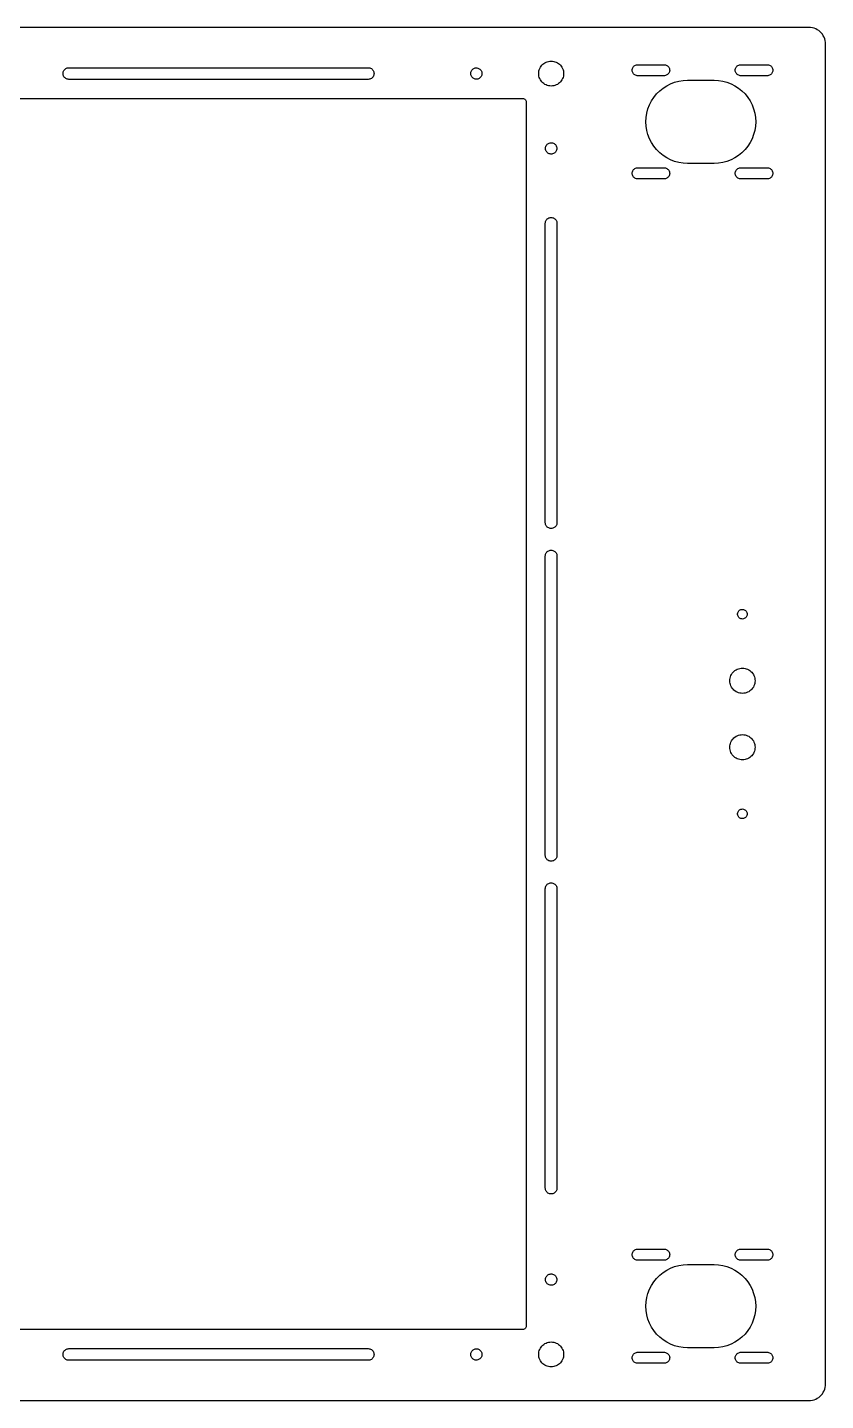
# Model space of a CAD drawing. Header units: metres. Extents: x -290 to 290, y -206 to 206.
# Drawn here: x 50 to 290, y -206.3 to 206.3 of the extents above; entities that cross this region are included whole.
import ezdxf

# ---------------------------------------------------------------- set-up
doc = ezdxf.new("R2010")
doc.units = ezdxf.units.M

msp = doc.modelspace()

# ---------------------------------------------------------------- linework, layer by layer
for p, q in [((285, 206.35), (-285, 206.35)), ((285.523, 206.323), (285, 206.35)), ((286.04, 206.241), (285.523, 206.323)), ((286.545, 206.105), (286.04, 206.241)), ((287.034, 205.918), (286.545, 206.105)), ((287.5, 205.68), (287.034, 205.918)), ((287.939, 205.395), (287.5, 205.68)), ((288.346, 205.066), (287.939, 205.395)), ((288.716, 204.696), (288.346, 205.066)), ((289.045, 204.289), (288.716, 204.696)), ((289.33, 203.85), (289.045, 204.289)), ((289.568, 203.384), (289.33, 203.85)), ((289.755, 202.895), (289.568, 203.384)), ((289.891, 202.39), (289.755, 202.895)), ((289.973, 201.873), (289.891, 202.39)), ((290, 201.35), (289.973, 201.873)), ((290, -201.35), (290, 201.35)), ((61.354, 193.823), (61.5539, 193.972)), ((61.5539, 193.972), (61.773, 194.092)), ((61.773, 194.092), (62.007, 194.179)), ((62.007, 194.179), (62.2509, 194.232)), ((62.2509, 194.232), (62.5, 194.25)), ((62.5, 194.25), (152.5, 194.25)), ((152.5, 194.25), (152.749, 194.232)), ((152.749, 194.232), (152.993, 194.179)), ((152.993, 194.179), (153.227, 194.092)), ((153.227, 194.092), (153.446, 193.972)), ((153.446, 193.972), (153.646, 193.823)), ((184.011, 193.883), (184.223, 194.012)), ((184.223, 194.012), (184.451, 194.109)), ((184.451, 194.109), (184.691, 194.172)), ((184.691, 194.172), (184.938, 194.199)), ((184.938, 194.199), (185.186, 194.19)), ((185.186, 194.19), (185.43, 194.145)), ((185.43, 194.145), (185.665, 194.065)), ((185.665, 194.065), (185.886, 193.951)), ((203.934, 193.659), (204.074, 194.025)), ((204.074, 194.025), (204.252, 194.375)), ((204.252, 194.375), (204.466, 194.704)), ((204.466, 194.704), (204.713, 195.009)), ((204.713, 195.009), (204.991, 195.287)), ((204.991, 195.287), (205.296, 195.534)), ((205.296, 195.534), (205.625, 195.748)), ((205.625, 195.748), (205.975, 195.926)), ((205.975, 195.926), (206.341, 196.066)), ((206.341, 196.066), (206.72, 196.168)), ((206.72, 196.168), (207.108, 196.229)), ((207.108, 196.229), (207.5, 196.25)), ((207.5, 196.25), (207.892, 196.229)), ((207.892, 196.229), (208.28, 196.168)), ((208.28, 196.168), (208.659, 196.066)), ((208.659, 196.066), (209.025, 195.926)), ((209.025, 195.926), (209.375, 195.748)), ((209.375, 195.748), (209.704, 195.534)), ((209.704, 195.534), (210.009, 195.287)), ((210.009, 195.287), (210.287, 195.009)), ((210.287, 195.009), (210.534, 194.704)), ((210.534, 194.704), (210.748, 194.375)), ((210.748, 194.375), (210.926, 194.025)), ((210.926, 194.025), (211.066, 193.659)), ((231.868, 193.746), (231.923, 193.986)), ((231.923, 193.986), (232.013, 194.216)), ((232.013, 194.216), (232.137, 194.429)), ((232.137, 194.429), (232.29, 194.622)), ((232.29, 194.622), (232.471, 194.79)), ((232.471, 194.79), (232.675, 194.929)), ((232.675, 194.929), (232.897, 195.036)), ((232.897, 195.036), (233.133, 195.109)), ((233.133, 195.109), (233.377, 195.145)), ((233.377, 195.145), (241.623, 195.145)), ((241.623, 195.145), (241.867, 195.109)), ((241.867, 195.109), (242.103, 195.036)), ((242.103, 195.036), (242.325, 194.929)), ((242.325, 194.929), (242.529, 194.79)), ((242.529, 194.79), (242.71, 194.622)), ((242.71, 194.622), (242.863, 194.429)), ((242.863, 194.429), (242.987, 194.216)), ((242.987, 194.216), (243.077, 193.986)), ((243.077, 193.986), (243.132, 193.746)), ((262.868, 193.746), (262.923, 193.986)), ((262.923, 193.986), (263.013, 194.216)), ((263.013, 194.216), (263.137, 194.429)), ((263.137, 194.429), (263.29, 194.622)), ((263.29, 194.622), (263.471, 194.79)), ((263.471, 194.79), (263.675, 194.929)), ((263.675, 194.929), (263.897, 195.036)), ((263.897, 195.036), (264.133, 195.109)), ((264.133, 195.109), (264.377, 195.145)), ((264.377, 195.145), (272.623, 195.145)), ((272.623, 195.145), (272.867, 195.109)), ((272.867, 195.109), (273.103, 195.036)), ((273.103, 195.036), (273.325, 194.929)), ((273.325, 194.929), (273.529, 194.79)), ((273.529, 194.79), (273.71, 194.622)), ((273.71, 194.622), (273.863, 194.429)), ((273.863, 194.429), (273.987, 194.216)), ((273.987, 194.216), (274.077, 193.986)), ((274.077, 193.986), (274.132, 193.746)), ((60.75, 192.5), (60.7678, 192.749)), ((60.7678, 192.251), (60.75, 192.5)), ((60.7678, 192.749), (60.8209, 192.993)), ((60.8209, 192.007), (60.7678, 192.251)), ((60.8209, 192.993), (60.9081, 193.227)), ((60.9081, 191.773), (60.8209, 192.007)), ((60.9081, 193.227), (61.0278, 193.446)), ((61.0278, 191.554), (60.9081, 191.773)), ((61.0278, 193.446), (61.1774, 193.646)), ((61.1774, 191.354), (61.0278, 191.554)), ((61.1774, 193.646), (61.354, 193.823)), ((61.354, 191.177), (61.1774, 191.354)), ((61.5539, 191.028), (61.354, 191.177)), ((61.773, 190.908), (61.5539, 191.028)), ((62.007, 190.821), (61.773, 190.908)), ((62.2509, 190.768), (62.007, 190.821)), ((62.5, 190.75), (62.2509, 190.768)), ((152.5, 190.75), (62.5, 190.75)), ((152.749, 190.768), (152.5, 190.75)), ((152.993, 190.821), (152.749, 190.768)), ((153.227, 190.908), (152.993, 190.821)), ((153.446, 191.028), (153.227, 190.908)), ((153.646, 191.177), (153.446, 191.028)), ((153.646, 193.823), (153.823, 193.646)), ((153.823, 191.354), (153.646, 191.177)), ((153.823, 193.646), (153.972, 193.446)), ((153.972, 191.554), (153.823, 191.354)), ((153.972, 193.446), (154.092, 193.227)), ((154.092, 191.773), (153.972, 191.554)), ((154.092, 193.227), (154.179, 192.993)), ((154.179, 192.007), (154.092, 191.773)), ((154.179, 192.993), (154.232, 192.749)), ((154.232, 192.251), (154.179, 192.007)), ((154.232, 192.749), (154.25, 192.5)), ((154.25, 192.5), (154.232, 192.251)), ((183.305, 192.624), (183.341, 192.87)), ((183.305, 192.376), (183.305, 192.624)), ((183.341, 192.13), (183.305, 192.376)), ((183.341, 192.87), (183.412, 193.107)), ((183.412, 191.893), (183.341, 192.13)), ((183.412, 193.107), (183.518, 193.332)), ((183.518, 191.668), (183.412, 191.893)), ((183.518, 193.332), (183.654, 193.539)), ((183.654, 191.461), (183.518, 191.668)), ((183.654, 193.539), (183.82, 193.724)), ((183.82, 191.276), (183.654, 191.461)), ((183.82, 193.724), (184.011, 193.883)), ((184.011, 191.117), (183.82, 191.276)), ((184.223, 190.988), (184.011, 191.117)), ((184.451, 190.891), (184.223, 190.988)), ((184.691, 190.828), (184.451, 190.891)), ((184.938, 190.801), (184.691, 190.828)), ((185.186, 190.81), (184.938, 190.801)), ((185.43, 190.855), (185.186, 190.81)), ((185.665, 190.935), (185.43, 190.855)), ((185.886, 191.049), (185.665, 190.935)), ((185.886, 193.951), (186.087, 193.807)), ((186.087, 191.193), (185.886, 191.049)), ((186.087, 193.807), (186.266, 193.634)), ((186.266, 191.366), (186.087, 191.193)), ((186.266, 193.634), (186.418, 193.438)), ((186.418, 191.562), (186.266, 191.366)), ((186.418, 193.438), (186.539, 193.222)), ((186.539, 191.778), (186.418, 191.562)), ((186.539, 193.222), (186.628, 192.99)), ((186.628, 192.01), (186.539, 191.778)), ((186.628, 192.99), (186.682, 192.748)), ((186.682, 192.252), (186.628, 192.01)), ((186.682, 192.748), (186.7, 192.5)), ((186.7, 192.5), (186.682, 192.252)), ((203.75, 192.5), (203.771, 192.892)), ((203.771, 192.108), (203.75, 192.5)), ((203.771, 192.892), (203.832, 193.28)), ((203.832, 191.72), (203.771, 192.108)), ((203.832, 193.28), (203.934, 193.659)), ((203.934, 191.341), (203.832, 191.72)), ((204.074, 190.975), (203.934, 191.341)), ((204.252, 190.625), (204.074, 190.975)), ((204.466, 190.296), (204.252, 190.625)), ((204.713, 189.991), (204.466, 190.296)), ((204.991, 189.713), (204.713, 189.991)), ((210.287, 189.991), (210.009, 189.713)), ((210.534, 190.296), (210.287, 189.991)), ((210.748, 190.625), (210.534, 190.296)), ((210.926, 190.975), (210.748, 190.625)), ((211.066, 191.341), (210.926, 190.975)), ((211.066, 193.659), (211.168, 193.28)), ((211.168, 191.72), (211.066, 191.341)), ((211.168, 193.28), (211.229, 192.892)), ((211.229, 192.108), (211.168, 191.72)), ((211.229, 192.892), (211.25, 192.5)), ((211.25, 192.5), (211.229, 192.108)), ((231.85, 193.5), (231.868, 193.746)), ((231.868, 193.254), (231.85, 193.5)), ((231.923, 193.014), (231.868, 193.254)), ((232.013, 192.784), (231.923, 193.014)), ((232.137, 192.571), (232.013, 192.784)), ((232.29, 192.378), (232.137, 192.571)), ((232.471, 192.21), (232.29, 192.378)), ((232.675, 192.071), (232.471, 192.21)), ((232.897, 191.964), (232.675, 192.071)), ((233.133, 191.891), (232.897, 191.964)), ((233.377, 191.855), (233.133, 191.891)), ((241.623, 191.855), (233.377, 191.855)), ((241.867, 191.891), (241.623, 191.855)), ((242.103, 191.964), (241.867, 191.891)), ((242.325, 192.071), (242.103, 191.964)), ((242.529, 192.21), (242.325, 192.071)), ((242.71, 192.378), (242.529, 192.21)), ((242.863, 192.571), (242.71, 192.378)), ((242.987, 192.784), (242.863, 192.571)), ((243.077, 193.014), (242.987, 192.784)), ((243.132, 193.254), (243.077, 193.014)), ((243.132, 193.746), (243.15, 193.5)), ((243.15, 193.5), (243.132, 193.254)), ((243.416, 189.419), (244.637, 189.888)), ((244.637, 189.888), (245.901, 190.227)), ((245.901, 190.227), (247.193, 190.432)), ((247.193, 190.432), (248.5, 190.5)), ((248.5, 190.5), (256.5, 190.5)), ((256.5, 190.5), (257.807, 190.432)), ((257.807, 190.432), (259.099, 190.227)), ((259.099, 190.227), (260.363, 189.888)), ((260.363, 189.888), (261.584, 189.419)), ((262.85, 193.5), (262.868, 193.746)), ((262.868, 193.254), (262.85, 193.5)), ((262.923, 193.014), (262.868, 193.254)), ((263.013, 192.784), (262.923, 193.014)), ((263.137, 192.571), (263.013, 192.784)), ((263.29, 192.378), (263.137, 192.571)), ((263.471, 192.21), (263.29, 192.378)), ((263.675, 192.071), (263.471, 192.21)), ((263.897, 191.964), (263.675, 192.071)), ((264.133, 191.891), (263.897, 191.964)), ((264.377, 191.855), (264.133, 191.891)), ((272.623, 191.855), (264.377, 191.855)), ((272.867, 191.891), (272.623, 191.855)), ((273.103, 191.964), (272.867, 191.891)), ((273.325, 192.071), (273.103, 191.964)), ((273.529, 192.21), (273.325, 192.071)), ((273.71, 192.378), (273.529, 192.21)), ((273.863, 192.571), (273.71, 192.378)), ((273.987, 192.784), (273.863, 192.571)), ((274.077, 193.014), (273.987, 192.784)), ((274.132, 193.254), (274.077, 193.014)), ((274.132, 193.746), (274.15, 193.5)), ((274.15, 193.5), (274.132, 193.254)), ((205.296, 189.466), (204.991, 189.713)), ((205.625, 189.252), (205.296, 189.466)), ((205.975, 189.074), (205.625, 189.252)), ((206.341, 188.934), (205.975, 189.074)), ((206.72, 188.832), (206.341, 188.934)), ((207.108, 188.771), (206.72, 188.832)), ((207.5, 188.75), (207.108, 188.771)), ((207.892, 188.771), (207.5, 188.75)), ((208.28, 188.832), (207.892, 188.771)), ((208.659, 188.934), (208.28, 188.832)), ((209.025, 189.074), (208.659, 188.934)), ((209.375, 189.252), (209.025, 189.074)), ((209.704, 189.466), (209.375, 189.252)), ((210.009, 189.713), (209.704, 189.466)), ((238.387, 185.347), (239.211, 186.364)), ((239.211, 186.364), (240.136, 187.289)), ((240.136, 187.289), (241.153, 188.113)), ((241.153, 188.113), (242.25, 188.825)), ((242.25, 188.825), (243.416, 189.419)), ((261.584, 189.419), (262.75, 188.825)), ((262.75, 188.825), (263.847, 188.113)), ((263.847, 188.113), (264.864, 187.289)), ((264.864, 187.289), (265.789, 186.364)), ((265.789, 186.364), (266.613, 185.347)), ((-199, 185), (199, 185)), ((199, 185), (199.223, 184.975)), ((199.223, 184.975), (199.434, 184.901)), ((199.434, 184.901), (199.623, 184.782)), ((199.623, 184.782), (199.782, 184.623)), ((199.782, 184.623), (199.901, 184.434)), ((199.901, 184.434), (199.975, 184.223)), ((199.975, 184.223), (200, 184)), ((200, 184), (200, -184)), ((236.273, 180.599), (236.612, 181.863)), ((236.612, 181.863), (237.081, 183.084)), ((237.081, 183.084), (237.675, 184.25)), ((237.675, 184.25), (238.387, 185.347)), ((266.613, 185.347), (267.325, 184.25)), ((267.325, 184.25), (267.919, 183.084)), ((267.919, 183.084), (268.388, 181.863)), ((268.388, 181.863), (268.727, 180.599)), ((236, 178), (236.068, 179.307)), ((236.068, 176.693), (236, 178)), ((236.068, 179.307), (236.273, 180.599)), ((268.727, 180.599), (268.932, 179.307)), ((268.932, 179.307), (269, 178)), ((269, 178), (268.932, 176.693)), ((236.273, 175.401), (236.068, 176.693)), ((236.612, 174.137), (236.273, 175.401)), ((237.081, 172.916), (236.612, 174.137)), ((268.388, 174.137), (267.919, 172.916)), ((268.727, 175.401), (268.388, 174.137)), ((268.932, 176.693), (268.727, 175.401)), ((205.805, 170.124), (205.841, 170.37)), ((205.805, 169.876), (205.805, 170.124)), ((205.841, 169.63), (205.805, 169.876)), ((205.841, 170.37), (205.912, 170.607)), ((205.912, 169.393), (205.841, 169.63)), ((205.912, 170.607), (206.018, 170.832)), ((206.018, 169.168), (205.912, 169.393)), ((206.018, 170.832), (206.154, 171.039)), ((206.154, 171.039), (206.32, 171.224)), ((206.32, 171.224), (206.511, 171.383)), ((206.511, 171.383), (206.723, 171.512)), ((206.723, 171.512), (206.951, 171.609)), ((206.951, 171.609), (207.191, 171.672)), ((207.191, 171.672), (207.438, 171.699)), ((207.438, 171.699), (207.686, 171.69)), ((207.686, 171.69), (207.93, 171.645)), ((207.93, 171.645), (208.165, 171.565)), ((208.165, 171.565), (208.386, 171.451)), ((208.386, 171.451), (208.587, 171.307)), ((208.587, 171.307), (208.766, 171.134)), ((208.766, 171.134), (208.918, 170.938)), ((208.918, 170.938), (209.039, 170.722)), ((209.039, 169.278), (208.918, 169.062)), ((209.039, 170.722), (209.128, 170.49)), ((209.128, 169.51), (209.039, 169.278)), ((209.128, 170.49), (209.182, 170.248)), ((209.182, 169.752), (209.128, 169.51)), ((209.182, 170.248), (209.2, 170)), ((209.2, 170), (209.182, 169.752)), ((237.675, 171.75), (237.081, 172.916)), ((238.387, 170.653), (237.675, 171.75)), ((239.211, 169.636), (238.387, 170.653)), ((240.136, 168.711), (239.211, 169.636)), ((265.789, 169.636), (264.864, 168.711)), ((266.613, 170.653), (265.789, 169.636)), ((267.325, 171.75), (266.613, 170.653)), ((267.919, 172.916), (267.325, 171.75)), ((206.154, 168.961), (206.018, 169.168)), ((206.32, 168.776), (206.154, 168.961)), ((206.511, 168.617), (206.32, 168.776)), ((206.723, 168.488), (206.511, 168.617)), ((206.951, 168.391), (206.723, 168.488)), ((207.191, 168.328), (206.951, 168.391)), ((207.438, 168.301), (207.191, 168.328)), ((207.686, 168.31), (207.438, 168.301)), ((207.93, 168.355), (207.686, 168.31)), ((208.165, 168.435), (207.93, 168.355)), ((208.386, 168.549), (208.165, 168.435)), ((208.587, 168.693), (208.386, 168.549)), ((208.766, 168.866), (208.587, 168.693)), ((208.918, 169.062), (208.766, 168.866)), ((241.153, 167.887), (240.136, 168.711)), ((242.25, 167.175), (241.153, 167.887)), ((243.416, 166.581), (242.25, 167.175)), ((244.637, 166.112), (243.416, 166.581)), ((245.901, 165.773), (244.637, 166.112)), ((247.193, 165.568), (245.901, 165.773)), ((248.5, 165.5), (247.193, 165.568)), ((256.5, 165.5), (248.5, 165.5)), ((257.807, 165.568), (256.5, 165.5)), ((259.099, 165.773), (257.807, 165.568)), ((260.363, 166.112), (259.099, 165.773)), ((261.584, 166.581), (260.363, 166.112)), ((262.75, 167.175), (261.584, 166.581)), ((263.847, 167.887), (262.75, 167.175)), ((264.864, 168.711), (263.847, 167.887)), ((231.85, 162.5), (231.868, 162.746)), ((231.868, 162.254), (231.85, 162.5)), ((231.868, 162.746), (231.923, 162.986)), ((231.923, 162.014), (231.868, 162.254)), ((231.923, 162.986), (232.013, 163.216)), ((232.013, 161.784), (231.923, 162.014)), ((232.013, 163.216), (232.137, 163.429)), ((232.137, 161.571), (232.013, 161.784)), ((232.137, 163.429), (232.29, 163.622)), ((232.29, 161.378), (232.137, 161.571)), ((232.29, 163.622), (232.471, 163.79)), ((232.471, 161.21), (232.29, 161.378)), ((232.471, 163.79), (232.675, 163.929)), ((232.675, 161.071), (232.471, 161.21)), ((232.675, 163.929), (232.897, 164.036)), ((232.897, 160.964), (232.675, 161.071)), ((232.897, 164.036), (233.133, 164.109)), ((233.133, 160.891), (232.897, 160.964)), ((233.133, 164.109), (233.377, 164.145)), ((233.377, 164.145), (241.623, 164.145)), ((241.623, 164.145), (241.867, 164.109)), ((241.867, 164.109), (242.103, 164.036)), ((242.103, 160.964), (241.867, 160.891)), ((242.103, 164.036), (242.325, 163.929)), ((242.325, 161.071), (242.103, 160.964)), ((242.325, 163.929), (242.529, 163.79)), ((242.529, 161.21), (242.325, 161.071)), ((242.529, 163.79), (242.71, 163.622)), ((242.71, 161.378), (242.529, 161.21)), ((242.71, 163.622), (242.863, 163.429)), ((242.863, 161.571), (242.71, 161.378)), ((242.863, 163.429), (242.987, 163.216)), ((242.987, 161.784), (242.863, 161.571)), ((242.987, 163.216), (243.077, 162.986)), ((243.077, 162.014), (242.987, 161.784)), ((243.077, 162.986), (243.132, 162.746)), ((243.132, 162.254), (243.077, 162.014)), ((243.132, 162.746), (243.15, 162.5)), ((243.15, 162.5), (243.132, 162.254)), ((262.85, 162.5), (262.868, 162.746)), ((262.868, 162.254), (262.85, 162.5)), ((262.868, 162.746), (262.923, 162.986)), ((262.923, 162.014), (262.868, 162.254)), ((262.923, 162.986), (263.013, 163.216)), ((263.013, 161.784), (262.923, 162.014)), ((263.013, 163.216), (263.137, 163.429)), ((263.137, 161.571), (263.013, 161.784)), ((263.137, 163.429), (263.29, 163.622)), ((263.29, 161.378), (263.137, 161.571)), ((263.29, 163.622), (263.471, 163.79)), ((263.471, 161.21), (263.29, 161.378)), ((263.471, 163.79), (263.675, 163.929)), ((263.675, 161.071), (263.471, 161.21)), ((263.675, 163.929), (263.897, 164.036)), ((263.897, 160.964), (263.675, 161.071)), ((263.897, 164.036), (264.133, 164.109)), ((264.133, 160.891), (263.897, 160.964)), ((264.133, 164.109), (264.377, 164.145)), ((264.377, 164.145), (272.623, 164.145)), ((272.623, 164.145), (272.867, 164.109)), ((272.867, 164.109), (273.103, 164.036)), ((273.103, 160.964), (272.867, 160.891)), ((273.103, 164.036), (273.325, 163.929)), ((273.325, 161.071), (273.103, 160.964)), ((273.325, 163.929), (273.529, 163.79)), ((273.529, 161.21), (273.325, 161.071)), ((273.529, 163.79), (273.71, 163.622)), ((273.71, 161.378), (273.529, 161.21)), ((273.71, 163.622), (273.863, 163.429)), ((273.863, 161.571), (273.71, 161.378)), ((273.863, 163.429), (273.987, 163.216)), ((273.987, 161.784), (273.863, 161.571)), ((273.987, 163.216), (274.077, 162.986)), ((274.077, 162.014), (273.987, 161.784)), ((274.077, 162.986), (274.132, 162.746)), ((274.132, 162.254), (274.077, 162.014)), ((274.132, 162.746), (274.15, 162.5)), ((274.15, 162.5), (274.132, 162.254)), ((233.377, 160.855), (233.133, 160.891)), ((241.623, 160.855), (233.377, 160.855)), ((241.867, 160.891), (241.623, 160.855)), ((264.377, 160.855), (264.133, 160.891)), ((272.623, 160.855), (264.377, 160.855)), ((272.867, 160.891), (272.623, 160.855)), ((206.028, 148.446), (206.177, 148.646)), ((206.177, 148.646), (206.354, 148.823)), ((206.354, 148.823), (206.554, 148.972)), ((206.554, 148.972), (206.773, 149.092)), ((206.773, 149.092), (207.007, 149.179)), ((207.007, 149.179), (207.251, 149.232)), ((207.251, 149.232), (207.5, 149.25)), ((207.5, 149.25), (207.749, 149.232)), ((207.749, 149.232), (207.993, 149.179)), ((207.993, 149.179), (208.227, 149.092)), ((208.227, 149.092), (208.446, 148.972)), ((208.446, 148.972), (208.646, 148.823)), ((208.646, 148.823), (208.823, 148.646)), ((208.823, 148.646), (208.972, 148.446)), ((205.75, 147.5), (205.768, 147.749)), ((205.75, 57.5), (205.75, 147.5)), ((205.768, 147.749), (205.821, 147.993)), ((205.821, 147.993), (205.908, 148.227)), ((205.908, 148.227), (206.028, 148.446)), ((208.972, 148.446), (209.092, 148.227)), ((209.092, 148.227), (209.179, 147.993)), ((209.179, 147.993), (209.232, 147.749)), ((209.232, 147.749), (209.25, 147.5)), ((209.25, 147.5), (209.25, 57.5)), ((205.768, 57.2509), (205.75, 57.5)), ((205.821, 57.007), (205.768, 57.2509)), ((205.908, 56.773), (205.821, 57.007)), ((206.028, 56.5539), (205.908, 56.773)), ((206.177, 56.354), (206.028, 56.5539)), ((206.354, 56.1774), (206.177, 56.354)), ((206.554, 56.0278), (206.354, 56.1774)), ((206.773, 55.9081), (206.554, 56.0278)), ((207.007, 55.8209), (206.773, 55.9081)), ((207.251, 55.7678), (207.007, 55.8209)), ((207.5, 55.75), (207.251, 55.7678)), ((207.749, 55.7678), (207.5, 55.75)), ((207.993, 55.8209), (207.749, 55.7678)), ((208.227, 55.9081), (207.993, 55.8209)), ((208.446, 56.0278), (208.227, 55.9081)), ((208.646, 56.1774), (208.446, 56.0278)), ((208.823, 56.354), (208.646, 56.1774)), ((208.972, 56.5539), (208.823, 56.354)), ((209.092, 56.773), (208.972, 56.5539)), ((209.179, 57.007), (209.092, 56.773)), ((209.232, 57.2509), (209.179, 57.007)), ((209.25, 57.5), (209.232, 57.2509)), ((205.75, 47.5), (205.768, 47.749)), ((205.75, -42.5), (205.75, 47.5)), ((205.768, 47.749), (205.821, 47.993)), ((205.821, 47.993), (205.908, 48.227)), ((205.908, 48.227), (206.028, 48.4461)), ((206.028, 48.4461), (206.177, 48.646)), ((206.177, 48.646), (206.354, 48.8226)), ((206.354, 48.8226), (206.554, 48.9722)), ((206.554, 48.9722), (206.773, 49.0918)), ((206.773, 49.0918), (207.007, 49.1791)), ((207.007, 49.1791), (207.251, 49.2322)), ((207.251, 49.2322), (207.5, 49.25)), ((207.5, 49.25), (207.749, 49.2322)), ((207.749, 49.2322), (207.993, 49.1791)), ((207.993, 49.1791), (208.227, 49.0918)), ((208.227, 49.0918), (208.446, 48.9722)), ((208.446, 48.9722), (208.646, 48.8226)), ((208.646, 48.8226), (208.823, 48.646)), ((208.823, 48.646), (208.972, 48.4461)), ((208.972, 48.4461), (209.092, 48.227)), ((209.092, 48.227), (209.179, 47.993)), ((209.179, 47.993), (209.232, 47.749)), ((209.232, 47.749), (209.25, 47.5)), ((209.25, 47.5), (209.25, -42.5)), ((263.555, 30.123), (263.597, 30.3654)), ((263.555, 29.877), (263.555, 30.123)), ((263.597, 29.6346), (263.555, 29.877)), ((263.597, 30.3654), (263.679, 30.5972)), ((263.679, 29.4027), (263.597, 29.6346)), ((263.679, 30.5972), (263.799, 30.812)), ((263.799, 29.188), (263.679, 29.4027)), ((263.799, 30.812), (263.953, 31.0033)), ((263.953, 28.9967), (263.799, 29.188)), ((263.953, 31.0033), (264.138, 31.1658)), ((264.138, 28.8342), (263.953, 28.9967)), ((264.138, 31.1658), (264.347, 31.2947)), ((264.347, 31.2947), (264.575, 31.3864)), ((264.575, 31.3864), (264.816, 31.4382)), ((264.816, 31.4382), (265.062, 31.4487)), ((265.062, 31.4487), (265.305, 31.4174)), ((265.305, 31.4174), (265.541, 31.3454)), ((265.541, 31.3454), (265.76, 31.2347)), ((265.76, 31.2347), (265.958, 31.0885)), ((265.958, 28.9115), (265.76, 28.7653)), ((265.958, 31.0885), (266.128, 30.9109)), ((266.128, 29.0891), (265.958, 28.9115)), ((266.128, 30.9109), (266.266, 30.7072)), ((266.266, 29.2928), (266.128, 29.0891)), ((266.266, 30.7072), (266.367, 30.483)), ((266.367, 29.5169), (266.266, 29.2928)), ((266.367, 30.483), (266.429, 30.245)), ((266.429, 29.7549), (266.367, 29.5169)), ((266.429, 30.245), (266.45, 30)), ((266.45, 30), (266.429, 29.7549)), ((264.347, 28.7052), (264.138, 28.8342)), ((264.575, 28.6136), (264.347, 28.7052)), ((264.816, 28.5617), (264.575, 28.6136)), ((265.062, 28.5513), (264.816, 28.5617)), ((265.305, 28.5825), (265.062, 28.5513)), ((265.541, 28.6546), (265.305, 28.5825)), ((265.76, 28.7653), (265.541, 28.6546)), ((261.926, 12.2336), (262.176, 12.5427)), ((262.176, 12.5427), (262.457, 12.8239)), ((262.457, 12.8239), (262.766, 13.0743)), ((262.766, 13.0743), (263.1, 13.2909)), ((263.1, 13.2909), (263.454, 13.4715)), ((263.454, 13.4715), (263.826, 13.614)), ((263.826, 13.614), (264.21, 13.7169)), ((264.21, 13.7169), (264.603, 13.7792)), ((264.603, 13.7792), (265, 13.8)), ((265, 13.8), (265.397, 13.7792)), ((265.397, 13.7792), (265.79, 13.7169)), ((265.79, 13.7169), (266.174, 13.614)), ((266.174, 13.614), (266.546, 13.4715)), ((266.546, 13.4715), (266.9, 13.2909)), ((266.9, 13.2909), (267.234, 13.0743)), ((267.234, 13.0743), (267.543, 12.8239)), ((267.543, 12.8239), (267.824, 12.5427)), ((267.824, 12.5427), (268.074, 12.2336)), ((261.2, 10), (261.221, 10.3972)), ((261.221, 9.60278), (261.2, 10)), ((261.221, 10.3972), (261.283, 10.7901)), ((261.283, 9.20993), (261.221, 9.60278)), ((261.283, 10.7901), (261.386, 11.1743)), ((261.386, 8.82573), (261.283, 9.20993)), ((261.386, 11.1743), (261.529, 11.5456)), ((261.529, 8.45439), (261.386, 8.82573)), ((261.529, 11.5456), (261.709, 11.9)), ((261.709, 8.09999), (261.529, 8.45439)), ((261.709, 11.9), (261.926, 12.2336)), ((268.074, 12.2336), (268.291, 11.9)), ((268.291, 11.9), (268.471, 11.5456)), ((268.471, 8.45439), (268.291, 8.09999)), ((268.471, 11.5456), (268.614, 11.1743)), ((268.614, 8.82573), (268.471, 8.45439)), ((268.614, 11.1743), (268.717, 10.7901)), ((268.717, 9.20993), (268.614, 8.82573)), ((268.717, 10.7901), (268.779, 10.3972)), ((268.779, 9.60278), (268.717, 9.20993)), ((268.779, 10.3972), (268.8, 10)), ((268.8, 10), (268.779, 9.60278)), ((261.926, 7.7664), (261.709, 8.09999)), ((262.176, 7.45729), (261.926, 7.7664)), ((262.457, 7.17604), (262.176, 7.45729)), ((262.766, 6.92572), (262.457, 7.17604)), ((263.1, 6.70909), (262.766, 6.92572)), ((263.454, 6.52852), (263.1, 6.70909)), ((263.826, 6.38597), (263.454, 6.52852)), ((264.21, 6.28304), (263.826, 6.38597)), ((264.603, 6.22081), (264.21, 6.28304)), ((265, 6.2), (264.603, 6.22081)), ((265.397, 6.22081), (265, 6.2)), ((265.79, 6.28304), (265.397, 6.22081)), ((266.174, 6.38597), (265.79, 6.28304)), ((266.546, 6.52852), (266.174, 6.38597)), ((266.9, 6.70909), (266.546, 6.52852)), ((267.234, 6.92572), (266.9, 6.70909)), ((267.543, 7.17604), (267.234, 6.92572)), ((267.824, 7.45729), (267.543, 7.17604)), ((268.074, 7.7664), (267.824, 7.45729)), ((268.291, 8.09999), (268.074, 7.7664)), ((261.529, -8.45439), (261.709, -8.09999)), ((261.709, -8.09999), (261.926, -7.7664)), ((261.926, -7.7664), (262.176, -7.45729)), ((262.176, -7.45729), (262.457, -7.17604)), ((262.457, -7.17604), (262.766, -6.92572)), ((262.766, -6.92572), (263.1, -6.70909)), ((263.1, -6.70909), (263.454, -6.52852)), ((263.454, -6.52852), (263.826, -6.38597)), ((263.826, -6.38597), (264.21, -6.28304)), ((264.21, -6.28304), (264.603, -6.22081)), ((264.603, -6.22081), (265, -6.2)), ((265, -6.2), (265.397, -6.22081)), ((265.397, -6.22081), (265.79, -6.28304)), ((265.79, -6.28304), (266.174, -6.38597)), ((266.174, -6.38597), (266.546, -6.52852)), ((266.546, -6.52852), (266.9, -6.70909)), ((266.9, -6.70909), (267.234, -6.92572)), ((267.234, -6.92572), (267.543, -7.17604)), ((267.543, -7.17604), (267.824, -7.45729)), ((267.824, -7.45729), (268.074, -7.7664)), ((268.074, -7.7664), (268.291, -8.09999)), ((268.291, -8.09999), (268.471, -8.45439)), ((261.2, -10), (261.221, -9.60278)), ((261.221, -10.3972), (261.2, -10)), ((261.221, -9.60278), (261.283, -9.20993)), ((261.283, -10.7901), (261.221, -10.3972)), ((261.283, -9.20993), (261.386, -8.82573)), ((261.386, -11.1743), (261.283, -10.7901)), ((261.386, -8.82573), (261.529, -8.45439)), ((261.529, -11.5456), (261.386, -11.1743)), ((261.709, -11.9), (261.529, -11.5456)), ((261.926, -12.2336), (261.709, -11.9)), ((262.176, -12.5427), (261.926, -12.2336)), ((268.074, -12.2336), (267.824, -12.5427)), ((268.291, -11.9), (268.074, -12.2336)), ((268.471, -11.5456), (268.291, -11.9)), ((268.471, -8.45439), (268.614, -8.82573)), ((268.614, -11.1743), (268.471, -11.5456)), ((268.614, -8.82573), (268.717, -9.20993)), ((268.717, -10.7901), (268.614, -11.1743)), ((268.717, -9.20993), (268.779, -9.60278)), ((268.779, -10.3972), (268.717, -10.7901)), ((268.779, -9.60278), (268.8, -10)), ((268.8, -10), (268.779, -10.3972)), ((262.457, -12.8239), (262.176, -12.5427)), ((262.766, -13.0743), (262.457, -12.8239)), ((263.1, -13.2909), (262.766, -13.0743)), ((263.454, -13.4715), (263.1, -13.2909)), ((263.826, -13.614), (263.454, -13.4715)), ((264.21, -13.7169), (263.826, -13.614)), ((264.603, -13.7792), (264.21, -13.7169)), ((265, -13.8), (264.603, -13.7792)), ((265.397, -13.7792), (265, -13.8)), ((265.79, -13.7169), (265.397, -13.7792)), ((266.174, -13.614), (265.79, -13.7169)), ((266.546, -13.4715), (266.174, -13.614)), ((266.9, -13.2909), (266.546, -13.4715)), ((267.234, -13.0743), (266.9, -13.2909)), ((267.543, -12.8239), (267.234, -13.0743)), ((267.824, -12.5427), (267.543, -12.8239)), ((263.953, -28.9967), (264.138, -28.8342)), ((264.138, -28.8342), (264.347, -28.7052)), ((264.347, -28.7052), (264.575, -28.6136)), ((264.575, -28.6136), (264.816, -28.5617)), ((264.816, -28.5617), (265.062, -28.5513)), ((265.062, -28.5513), (265.305, -28.5825)), ((265.305, -28.5825), (265.541, -28.6546)), ((265.541, -28.6546), (265.76, -28.7653)), ((265.76, -28.7653), (265.958, -28.9115)), ((263.555, -29.877), (263.597, -29.6346)), ((263.555, -30.123), (263.555, -29.877)), ((263.597, -30.3654), (263.555, -30.123)), ((263.597, -29.6346), (263.679, -29.4027)), ((263.679, -30.5972), (263.597, -30.3654)), ((263.679, -29.4027), (263.799, -29.188)), ((263.799, -30.812), (263.679, -30.5972)), ((263.799, -29.188), (263.953, -28.9967)), ((263.953, -31.0033), (263.799, -30.812)), ((264.138, -31.1658), (263.953, -31.0033)), ((264.347, -31.2947), (264.138, -31.1658)), ((264.575, -31.3864), (264.347, -31.2947)), ((264.816, -31.4382), (264.575, -31.3864)), ((265.062, -31.4487), (264.816, -31.4382)), ((265.305, -31.4174), (265.062, -31.4487)), ((265.541, -31.3454), (265.305, -31.4174)), ((265.76, -31.2347), (265.541, -31.3454)), ((265.958, -31.0885), (265.76, -31.2347)), ((265.958, -28.9115), (266.128, -29.0891)), ((266.128, -30.9109), (265.958, -31.0885)), ((266.128, -29.0891), (266.266, -29.2928)), ((266.266, -30.7072), (266.128, -30.9109)), ((266.266, -29.2928), (266.367, -29.5169)), ((266.367, -30.483), (266.266, -30.7072)), ((266.367, -29.5169), (266.429, -29.7549)), ((266.429, -30.245), (266.367, -30.483)), ((266.429, -29.7549), (266.45, -30)), ((266.45, -30), (266.429, -30.245)), ((205.768, -42.749), (205.75, -42.5)), ((205.821, -42.993), (205.768, -42.749)), ((205.908, -43.227), (205.821, -42.993)), ((206.028, -43.4461), (205.908, -43.227)), ((206.177, -43.646), (206.028, -43.4461)), ((206.354, -43.8226), (206.177, -43.646)), ((206.554, -43.9722), (206.354, -43.8226)), ((206.773, -44.0918), (206.554, -43.9722)), ((207.007, -44.1791), (206.773, -44.0918)), ((207.251, -44.2322), (207.007, -44.1791)), ((207.5, -44.25), (207.251, -44.2322)), ((207.749, -44.2322), (207.5, -44.25)), ((207.993, -44.1791), (207.749, -44.2322)), ((208.227, -44.0918), (207.993, -44.1791)), ((208.446, -43.9722), (208.227, -44.0918)), ((208.646, -43.8226), (208.446, -43.9722)), ((208.823, -43.646), (208.646, -43.8226)), ((208.972, -43.4461), (208.823, -43.646)), ((209.092, -43.227), (208.972, -43.4461)), ((209.179, -42.993), (209.092, -43.227)), ((209.232, -42.749), (209.179, -42.993)), ((209.25, -42.5), (209.232, -42.749)), ((205.75, -52.5), (205.768, -52.2509)), ((205.75, -142.5), (205.75, -52.5)), ((205.768, -52.2509), (205.821, -52.007)), ((205.821, -52.007), (205.908, -51.773)), ((205.908, -51.773), (206.028, -51.5539)), ((206.028, -51.5539), (206.177, -51.354)), ((206.177, -51.354), (206.354, -51.1774)), ((206.354, -51.1774), (206.554, -51.0278)), ((206.554, -51.0278), (206.773, -50.9081)), ((206.773, -50.9081), (207.007, -50.8209)), ((207.007, -50.8209), (207.251, -50.7678)), ((207.251, -50.7678), (207.5, -50.75)), ((207.5, -50.75), (207.749, -50.7678)), ((207.749, -50.7678), (207.993, -50.8209)), ((207.993, -50.8209), (208.227, -50.9081)), ((208.227, -50.9081), (208.446, -51.0278)), ((208.446, -51.0278), (208.646, -51.1774)), ((208.646, -51.1774), (208.823, -51.354)), ((208.823, -51.354), (208.972, -51.5539)), ((208.972, -51.5539), (209.092, -51.773)), ((209.092, -51.773), (209.179, -52.007)), ((209.179, -52.007), (209.232, -52.2509)), ((209.232, -52.2509), (209.25, -52.5)), ((209.25, -52.5), (209.25, -142.5)), ((205.768, -142.749), (205.75, -142.5)), ((205.821, -142.993), (205.768, -142.749)), ((205.908, -143.227), (205.821, -142.993)), ((206.028, -143.446), (205.908, -143.227)), ((206.177, -143.646), (206.028, -143.446)), ((206.354, -143.823), (206.177, -143.646)), ((206.554, -143.972), (206.354, -143.823)), ((206.773, -144.092), (206.554, -143.972)), ((207.007, -144.179), (206.773, -144.092)), ((207.251, -144.232), (207.007, -144.179)), ((207.5, -144.25), (207.251, -144.232)), ((207.749, -144.232), (207.5, -144.25)), ((207.993, -144.179), (207.749, -144.232)), ((208.227, -144.092), (207.993, -144.179)), ((208.446, -143.972), (208.227, -144.092)), ((208.646, -143.823), (208.446, -143.972)), ((208.823, -143.646), (208.646, -143.823)), ((208.972, -143.446), (208.823, -143.646)), ((209.092, -143.227), (208.972, -143.446)), ((209.179, -142.993), (209.092, -143.227)), ((209.232, -142.749), (209.179, -142.993)), ((209.25, -142.5), (209.232, -142.749)), ((232.897, -160.964), (233.133, -160.891)), ((233.133, -160.891), (233.377, -160.855)), ((233.377, -160.855), (241.623, -160.855)), ((241.623, -160.855), (241.867, -160.891)), ((241.867, -160.891), (242.103, -160.964)), ((263.897, -160.964), (264.133, -160.891)), ((264.133, -160.891), (264.377, -160.855)), ((264.377, -160.855), (272.623, -160.855)), ((272.623, -160.855), (272.867, -160.891)), ((272.867, -160.891), (273.103, -160.964)), ((231.85, -162.5), (231.868, -162.254)), ((231.868, -162.746), (231.85, -162.5)), ((231.868, -162.254), (231.923, -162.014)), ((231.923, -162.986), (231.868, -162.746)), ((231.923, -162.014), (232.013, -161.784)), ((232.013, -163.216), (231.923, -162.986)), ((232.013, -161.784), (232.137, -161.571)), ((232.137, -163.429), (232.013, -163.216)), ((232.137, -161.571), (232.29, -161.378)), ((232.29, -163.622), (232.137, -163.429)), ((232.29, -161.378), (232.471, -161.21)), ((232.471, -163.79), (232.29, -163.622)), ((232.471, -161.21), (232.675, -161.071)), ((232.675, -163.929), (232.471, -163.79)), ((232.675, -161.071), (232.897, -160.964)), ((232.897, -164.036), (232.675, -163.929)), ((233.133, -164.109), (232.897, -164.036)), ((233.377, -164.145), (233.133, -164.109)), ((241.623, -164.145), (233.377, -164.145)), ((241.867, -164.109), (241.623, -164.145)), ((242.103, -164.036), (241.867, -164.109)), ((242.103, -160.964), (242.325, -161.071)), ((242.325, -163.929), (242.103, -164.036)), ((242.325, -161.071), (242.529, -161.21)), ((242.529, -163.79), (242.325, -163.929)), ((242.529, -161.21), (242.71, -161.378)), ((242.71, -163.622), (242.529, -163.79)), ((242.71, -161.378), (242.863, -161.571)), ((242.863, -163.429), (242.71, -163.622)), ((242.863, -161.571), (242.987, -161.784)), ((242.987, -163.216), (242.863, -163.429)), ((242.987, -161.784), (243.077, -162.014)), ((243.077, -162.986), (242.987, -163.216)), ((243.077, -162.014), (243.132, -162.254)), ((243.132, -162.746), (243.077, -162.986)), ((243.132, -162.254), (243.15, -162.5)), ((243.15, -162.5), (243.132, -162.746)), ((262.85, -162.5), (262.868, -162.254)), ((262.868, -162.746), (262.85, -162.5)), ((262.868, -162.254), (262.923, -162.014)), ((262.923, -162.986), (262.868, -162.746)), ((262.923, -162.014), (263.013, -161.784)), ((263.013, -163.216), (262.923, -162.986)), ((263.013, -161.784), (263.137, -161.571)), ((263.137, -163.429), (263.013, -163.216)), ((263.137, -161.571), (263.29, -161.378)), ((263.29, -163.622), (263.137, -163.429)), ((263.29, -161.378), (263.471, -161.21)), ((263.471, -163.79), (263.29, -163.622)), ((263.471, -161.21), (263.675, -161.071)), ((263.675, -163.929), (263.471, -163.79)), ((263.675, -161.071), (263.897, -160.964)), ((263.897, -164.036), (263.675, -163.929)), ((264.133, -164.109), (263.897, -164.036)), ((264.377, -164.145), (264.133, -164.109)), ((272.623, -164.145), (264.377, -164.145)), ((272.867, -164.109), (272.623, -164.145)), ((273.103, -164.036), (272.867, -164.109)), ((273.103, -160.964), (273.325, -161.071)), ((273.325, -163.929), (273.103, -164.036)), ((273.325, -161.071), (273.529, -161.21)), ((273.529, -163.79), (273.325, -163.929)), ((273.529, -161.21), (273.71, -161.378)), ((273.71, -163.622), (273.529, -163.79)), ((273.71, -161.378), (273.863, -161.571)), ((273.863, -163.429), (273.71, -163.622)), ((273.863, -161.571), (273.987, -161.784)), ((273.987, -163.216), (273.863, -163.429)), ((273.987, -161.784), (274.077, -162.014)), ((274.077, -162.986), (273.987, -163.216)), ((274.077, -162.014), (274.132, -162.254)), ((274.132, -162.746), (274.077, -162.986)), ((274.132, -162.254), (274.15, -162.5)), ((274.15, -162.5), (274.132, -162.746)), ((205.912, -169.393), (206.018, -169.168)), ((206.018, -169.168), (206.154, -168.961)), ((206.154, -168.961), (206.32, -168.776)), ((206.32, -168.776), (206.511, -168.617)), ((206.511, -168.617), (206.723, -168.488)), ((206.723, -168.488), (206.951, -168.391)), ((206.951, -168.391), (207.191, -168.328)), ((207.191, -168.328), (207.438, -168.301)), ((207.438, -168.301), (207.686, -168.31)), ((207.686, -168.31), (207.93, -168.355)), ((207.93, -168.355), (208.165, -168.435)), ((208.165, -168.435), (208.386, -168.549)), ((208.386, -168.549), (208.587, -168.693)), ((208.587, -168.693), (208.766, -168.866)), ((208.766, -168.866), (208.918, -169.062)), ((208.918, -169.062), (209.039, -169.278)), ((239.211, -169.636), (240.136, -168.711)), ((240.136, -168.711), (241.153, -167.887)), ((241.153, -167.887), (242.25, -167.175)), ((242.25, -167.175), (243.416, -166.581)), ((243.416, -166.581), (244.637, -166.112)), ((244.637, -166.112), (245.901, -165.773)), ((245.901, -165.773), (247.193, -165.568)), ((247.193, -165.568), (248.5, -165.5)), ((248.5, -165.5), (256.5, -165.5)), ((256.5, -165.5), (257.807, -165.568)), ((257.807, -165.568), (259.099, -165.773)), ((259.099, -165.773), (260.363, -166.112)), ((260.363, -166.112), (261.584, -166.581)), ((261.584, -166.581), (262.75, -167.175)), ((262.75, -167.175), (263.847, -167.887)), ((263.847, -167.887), (264.864, -168.711)), ((264.864, -168.711), (265.789, -169.636)), ((205.805, -169.876), (205.841, -169.63)), ((205.805, -170.124), (205.805, -169.876)), ((205.841, -170.37), (205.805, -170.124)), ((205.841, -169.63), (205.912, -169.393)), ((205.912, -170.607), (205.841, -170.37)), ((206.018, -170.832), (205.912, -170.607)), ((206.154, -171.039), (206.018, -170.832)), ((206.32, -171.224), (206.154, -171.039)), ((206.511, -171.383), (206.32, -171.224)), ((206.723, -171.512), (206.511, -171.383)), ((206.951, -171.609), (206.723, -171.512)), ((207.191, -171.672), (206.951, -171.609)), ((207.438, -171.699), (207.191, -171.672)), ((207.686, -171.69), (207.438, -171.699)), ((207.93, -171.645), (207.686, -171.69)), ((208.165, -171.565), (207.93, -171.645)), ((208.386, -171.451), (208.165, -171.565)), ((208.587, -171.307), (208.386, -171.451)), ((208.766, -171.134), (208.587, -171.307)), ((208.918, -170.938), (208.766, -171.134)), ((209.039, -170.722), (208.918, -170.938)), ((209.039, -169.278), (209.128, -169.51)), ((209.128, -170.49), (209.039, -170.722)), ((209.128, -169.51), (209.182, -169.752)), ((209.182, -170.248), (209.128, -170.49)), ((209.182, -169.752), (209.2, -170)), ((209.2, -170), (209.182, -170.248)), ((236.612, -174.137), (237.081, -172.916)), ((237.081, -172.916), (237.675, -171.75)), ((237.675, -171.75), (238.387, -170.653)), ((238.387, -170.653), (239.211, -169.636)), ((265.789, -169.636), (266.613, -170.653)), ((266.613, -170.653), (267.325, -171.75)), ((267.325, -171.75), (267.919, -172.916)), ((267.919, -172.916), (268.388, -174.137)), ((236, -178), (236.068, -176.693)), ((236.068, -176.693), (236.273, -175.401)), ((236.273, -175.401), (236.612, -174.137)), ((268.388, -174.137), (268.727, -175.401)), ((268.727, -175.401), (268.932, -176.693)), ((268.932, -176.693), (269, -178)), ((236.068, -179.307), (236, -178)), ((236.273, -180.599), (236.068, -179.307)), ((236.612, -181.863), (236.273, -180.599)), ((268.727, -180.599), (268.388, -181.863)), ((268.932, -179.307), (268.727, -180.599)), ((269, -178), (268.932, -179.307)), ((199, -185), (-199, -185)), ((199.223, -184.975), (199, -185)), ((199.434, -184.901), (199.223, -184.975)), ((199.623, -184.782), (199.434, -184.901)), ((199.782, -184.623), (199.623, -184.782)), ((199.901, -184.434), (199.782, -184.623)), ((199.975, -184.223), (199.901, -184.434)), ((200, -184), (199.975, -184.223)), ((237.081, -183.084), (236.612, -181.863)), ((237.675, -184.25), (237.081, -183.084)), ((238.387, -185.347), (237.675, -184.25)), ((239.211, -186.364), (238.387, -185.347)), ((266.613, -185.347), (265.789, -186.364)), ((267.325, -184.25), (266.613, -185.347)), ((267.919, -183.084), (267.325, -184.25)), ((268.388, -181.863), (267.919, -183.084)), ((204.713, -189.991), (204.991, -189.713)), ((204.991, -189.713), (205.296, -189.466)), ((205.296, -189.466), (205.625, -189.252)), ((205.625, -189.252), (205.975, -189.074)), ((205.975, -189.074), (206.341, -188.934)), ((206.341, -188.934), (206.72, -188.832)), ((206.72, -188.832), (207.108, -188.771)), ((207.108, -188.771), (207.5, -188.75)), ((207.5, -188.75), (207.892, -188.771)), ((207.892, -188.771), (208.28, -188.832)), ((208.28, -188.832), (208.659, -188.934)), ((208.659, -188.934), (209.025, -189.074)), ((209.025, -189.074), (209.375, -189.252)), ((209.375, -189.252), (209.704, -189.466)), ((209.704, -189.466), (210.009, -189.713)), ((210.009, -189.713), (210.287, -189.991)), ((240.136, -187.289), (239.211, -186.364)), ((241.153, -188.113), (240.136, -187.289)), ((242.25, -188.825), (241.153, -188.113)), ((243.416, -189.419), (242.25, -188.825)), ((244.637, -189.888), (243.416, -189.419)), ((261.584, -189.419), (260.363, -189.888)), ((262.75, -188.825), (261.584, -189.419)), ((263.847, -188.113), (262.75, -188.825)), ((264.864, -187.289), (263.847, -188.113)), ((265.789, -186.364), (264.864, -187.289)), ((60.75, -192.5), (60.7678, -192.251)), ((60.7678, -192.749), (60.75, -192.5)), ((60.7678, -192.251), (60.8209, -192.007)), ((60.8209, -192.993), (60.7678, -192.749)), ((60.8209, -192.007), (60.9081, -191.773)), ((60.9081, -193.227), (60.8209, -192.993)), ((60.9081, -191.773), (61.0278, -191.554)), ((61.0278, -193.446), (60.9081, -193.227)), ((61.0278, -191.554), (61.1774, -191.354)), ((61.1774, -193.646), (61.0278, -193.446)), ((61.1774, -191.354), (61.354, -191.177)), ((61.354, -193.823), (61.1774, -193.646)), ((61.354, -191.177), (61.5539, -191.028)), ((61.5539, -193.972), (61.354, -193.823)), ((61.5539, -191.028), (61.773, -190.908)), ((61.773, -190.908), (62.007, -190.821)), ((62.007, -190.821), (62.2509, -190.768)), ((62.2509, -190.768), (62.5, -190.75)), ((62.5, -190.75), (152.5, -190.75)), ((152.5, -190.75), (152.749, -190.768)), ((152.749, -190.768), (152.993, -190.821)), ((152.993, -190.821), (153.227, -190.908)), ((153.227, -190.908), (153.446, -191.028)), ((153.446, -191.028), (153.646, -191.177)), ((153.646, -193.823), (153.446, -193.972)), ((153.646, -191.177), (153.823, -191.354)), ((153.823, -193.646), (153.646, -193.823)), ((153.823, -191.354), (153.972, -191.554)), ((153.972, -193.446), (153.823, -193.646)), ((153.972, -191.554), (154.092, -191.773)), ((154.092, -193.227), (153.972, -193.446)), ((154.092, -191.773), (154.179, -192.007)), ((154.179, -192.993), (154.092, -193.227)), ((154.179, -192.007), (154.232, -192.251)), ((154.232, -192.749), (154.179, -192.993)), ((154.232, -192.251), (154.25, -192.5)), ((154.25, -192.5), (154.232, -192.749)), ((183.305, -192.376), (183.341, -192.13)), ((183.305, -192.624), (183.305, -192.376)), ((183.341, -192.87), (183.305, -192.624)), ((183.341, -192.13), (183.412, -191.893)), ((183.412, -193.107), (183.341, -192.87)), ((183.412, -191.893), (183.518, -191.668)), ((183.518, -193.332), (183.412, -193.107)), ((183.518, -191.668), (183.654, -191.461)), ((183.654, -193.539), (183.518, -193.332)), ((183.654, -191.461), (183.82, -191.276)), ((183.82, -193.724), (183.654, -193.539)), ((183.82, -191.276), (184.011, -191.117)), ((184.011, -193.883), (183.82, -193.724)), ((184.011, -191.117), (184.223, -190.988)), ((184.223, -194.012), (184.011, -193.883)), ((184.223, -190.988), (184.451, -190.891)), ((184.451, -190.891), (184.691, -190.828)), ((184.691, -190.828), (184.938, -190.801)), ((184.938, -190.801), (185.186, -190.81)), ((185.186, -190.81), (185.43, -190.855)), ((185.43, -190.855), (185.665, -190.935)), ((185.665, -190.935), (185.886, -191.049)), ((185.886, -193.951), (185.665, -194.065)), ((185.886, -191.049), (186.087, -191.193)), ((186.087, -193.807), (185.886, -193.951)), ((186.087, -191.193), (186.266, -191.366)), ((186.266, -193.634), (186.087, -193.807)), ((186.266, -191.366), (186.418, -191.562)), ((186.418, -193.438), (186.266, -193.634)), ((186.418, -191.562), (186.539, -191.778)), ((186.539, -193.222), (186.418, -193.438)), ((186.539, -191.778), (186.628, -192.01)), ((186.628, -192.99), (186.539, -193.222)), ((186.628, -192.01), (186.682, -192.252)), ((186.682, -192.748), (186.628, -192.99)), ((186.682, -192.252), (186.7, -192.5)), ((186.7, -192.5), (186.682, -192.748)), ((203.75, -192.5), (203.771, -192.108)), ((203.771, -192.892), (203.75, -192.5)), ((203.771, -192.108), (203.832, -191.72)), ((203.832, -193.28), (203.771, -192.892)), ((203.832, -191.72), (203.934, -191.341)), ((203.934, -193.659), (203.832, -193.28)), ((203.934, -191.341), (204.074, -190.975)), ((204.074, -194.025), (203.934, -193.659)), ((204.074, -190.975), (204.252, -190.625)), ((204.252, -190.625), (204.466, -190.296)), ((204.466, -190.296), (204.713, -189.991)), ((210.287, -189.991), (210.534, -190.296)), ((210.534, -190.296), (210.748, -190.625)), ((210.748, -190.625), (210.926, -190.975)), ((210.926, -190.975), (211.066, -191.341)), ((211.066, -193.659), (210.926, -194.025)), ((211.066, -191.341), (211.168, -191.72)), ((211.168, -193.28), (211.066, -193.659)), ((211.168, -191.72), (211.229, -192.108)), ((211.229, -192.892), (211.168, -193.28)), ((211.229, -192.108), (211.25, -192.5)), ((211.25, -192.5), (211.229, -192.892)), ((231.85, -193.5), (231.868, -193.254)), ((231.868, -193.746), (231.85, -193.5)), ((231.868, -193.254), (231.923, -193.014)), ((231.923, -193.986), (231.868, -193.746)), ((231.923, -193.014), (232.013, -192.784)), ((232.013, -192.784), (232.137, -192.571)), ((232.137, -192.571), (232.29, -192.378)), ((232.29, -192.378), (232.471, -192.21)), ((232.471, -192.21), (232.675, -192.071)), ((232.675, -192.071), (232.897, -191.964)), ((232.897, -191.964), (233.133, -191.891)), ((233.133, -191.891), (233.377, -191.855)), ((233.377, -191.855), (241.623, -191.855)), ((241.623, -191.855), (241.867, -191.891)), ((241.867, -191.891), (242.103, -191.964)), ((242.103, -191.964), (242.325, -192.071)), ((242.325, -192.071), (242.529, -192.21)), ((242.529, -192.21), (242.71, -192.378)), ((242.71, -192.378), (242.863, -192.571)), ((242.863, -192.571), (242.987, -192.784)), ((242.987, -192.784), (243.077, -193.014)), ((243.077, -193.014), (243.132, -193.254)), ((243.132, -193.746), (243.077, -193.986)), ((243.132, -193.254), (243.15, -193.5)), ((243.15, -193.5), (243.132, -193.746)), ((245.901, -190.227), (244.637, -189.888)), ((247.193, -190.432), (245.901, -190.227)), ((248.5, -190.5), (247.193, -190.432)), ((256.5, -190.5), (248.5, -190.5)), ((257.807, -190.432), (256.5, -190.5)), ((259.099, -190.227), (257.807, -190.432)), ((260.363, -189.888), (259.099, -190.227)), ((262.85, -193.5), (262.868, -193.254)), ((262.868, -193.746), (262.85, -193.5)), ((262.868, -193.254), (262.923, -193.014)), ((262.923, -193.986), (262.868, -193.746)), ((262.923, -193.014), (263.013, -192.784)), ((263.013, -192.784), (263.137, -192.571)), ((263.137, -192.571), (263.29, -192.378)), ((263.29, -192.378), (263.471, -192.21)), ((263.471, -192.21), (263.675, -192.071)), ((263.675, -192.071), (263.897, -191.964)), ((263.897, -191.964), (264.133, -191.891)), ((264.133, -191.891), (264.377, -191.855)), ((264.377, -191.855), (272.623, -191.855)), ((272.623, -191.855), (272.867, -191.891)), ((272.867, -191.891), (273.103, -191.964)), ((273.103, -191.964), (273.325, -192.071)), ((273.325, -192.071), (273.529, -192.21)), ((273.529, -192.21), (273.71, -192.378)), ((273.71, -192.378), (273.863, -192.571)), ((273.863, -192.571), (273.987, -192.784)), ((273.987, -192.784), (274.077, -193.014)), ((274.077, -193.014), (274.132, -193.254)), ((274.132, -193.746), (274.077, -193.986)), ((274.132, -193.254), (274.15, -193.5)), ((274.15, -193.5), (274.132, -193.746)), ((61.773, -194.092), (61.5539, -193.972)), ((62.007, -194.179), (61.773, -194.092)), ((62.2509, -194.232), (62.007, -194.179)), ((62.5, -194.25), (62.2509, -194.232)), ((152.5, -194.25), (62.5, -194.25)), ((152.749, -194.232), (152.5, -194.25)), ((152.993, -194.179), (152.749, -194.232)), ((153.227, -194.092), (152.993, -194.179)), ((153.446, -193.972), (153.227, -194.092)), ((184.451, -194.109), (184.223, -194.012)), ((184.691, -194.172), (184.451, -194.109)), ((184.938, -194.199), (184.691, -194.172)), ((185.186, -194.19), (184.938, -194.199)), ((185.43, -194.145), (185.186, -194.19)), ((185.665, -194.065), (185.43, -194.145)), ((204.252, -194.375), (204.074, -194.025)), ((204.466, -194.704), (204.252, -194.375)), ((204.713, -195.009), (204.466, -194.704)), ((204.991, -195.287), (204.713, -195.009)), ((205.296, -195.534), (204.991, -195.287)), ((205.625, -195.748), (205.296, -195.534)), ((205.975, -195.926), (205.625, -195.748)), ((206.341, -196.066), (205.975, -195.926)), ((206.72, -196.168), (206.341, -196.066)), ((207.108, -196.229), (206.72, -196.168)), ((207.5, -196.25), (207.108, -196.229)), ((207.892, -196.229), (207.5, -196.25)), ((208.28, -196.168), (207.892, -196.229)), ((208.659, -196.066), (208.28, -196.168)), ((209.025, -195.926), (208.659, -196.066)), ((209.375, -195.748), (209.025, -195.926)), ((209.704, -195.534), (209.375, -195.748)), ((210.009, -195.287), (209.704, -195.534)), ((210.287, -195.009), (210.009, -195.287)), ((210.534, -194.704), (210.287, -195.009)), ((210.748, -194.375), (210.534, -194.704)), ((210.926, -194.025), (210.748, -194.375)), ((232.013, -194.216), (231.923, -193.986)), ((232.137, -194.429), (232.013, -194.216)), ((232.29, -194.622), (232.137, -194.429)), ((232.471, -194.79), (232.29, -194.622)), ((232.675, -194.929), (232.471, -194.79)), ((232.897, -195.036), (232.675, -194.929)), ((233.133, -195.109), (232.897, -195.036)), ((233.377, -195.145), (233.133, -195.109)), ((241.623, -195.145), (233.377, -195.145)), ((241.867, -195.109), (241.623, -195.145)), ((242.103, -195.036), (241.867, -195.109)), ((242.325, -194.929), (242.103, -195.036)), ((242.529, -194.79), (242.325, -194.929)), ((242.71, -194.622), (242.529, -194.79)), ((242.863, -194.429), (242.71, -194.622)), ((242.987, -194.216), (242.863, -194.429)), ((243.077, -193.986), (242.987, -194.216)), ((263.013, -194.216), (262.923, -193.986)), ((263.137, -194.429), (263.013, -194.216)), ((263.29, -194.622), (263.137, -194.429)), ((263.471, -194.79), (263.29, -194.622)), ((263.675, -194.929), (263.471, -194.79)), ((263.897, -195.036), (263.675, -194.929)), ((264.133, -195.109), (263.897, -195.036)), ((264.377, -195.145), (264.133, -195.109)), ((272.623, -195.145), (264.377, -195.145)), ((272.867, -195.109), (272.623, -195.145)), ((273.103, -195.036), (272.867, -195.109)), ((273.325, -194.929), (273.103, -195.036)), ((273.529, -194.79), (273.325, -194.929)), ((273.71, -194.622), (273.529, -194.79)), ((273.863, -194.429), (273.71, -194.622)), ((273.987, -194.216), (273.863, -194.429)), ((274.077, -193.986), (273.987, -194.216)), ((289.891, -202.39), (289.973, -201.873)), ((289.973, -201.873), (290, -201.35)), ((-285, -206.35), (285, -206.35)), ((285, -206.35), (285.523, -206.323)), ((285.523, -206.323), (286.04, -206.241)), ((286.04, -206.241), (286.545, -206.105)), ((286.545, -206.105), (287.034, -205.918)), ((287.034, -205.918), (287.5, -205.68)), ((287.5, -205.68), (287.939, -205.395)), ((287.939, -205.395), (288.346, -205.066)), ((288.346, -205.066), (288.716, -204.696)), ((288.716, -204.696), (289.045, -204.289)), ((289.045, -204.289), (289.33, -203.85)), ((289.33, -203.85), (289.568, -203.384)), ((289.568, -203.384), (289.755, -202.895)), ((289.755, -202.895), (289.891, -202.39))]:
    msp.add_line(p, q)

doc.saveas('drawing.dxf')
